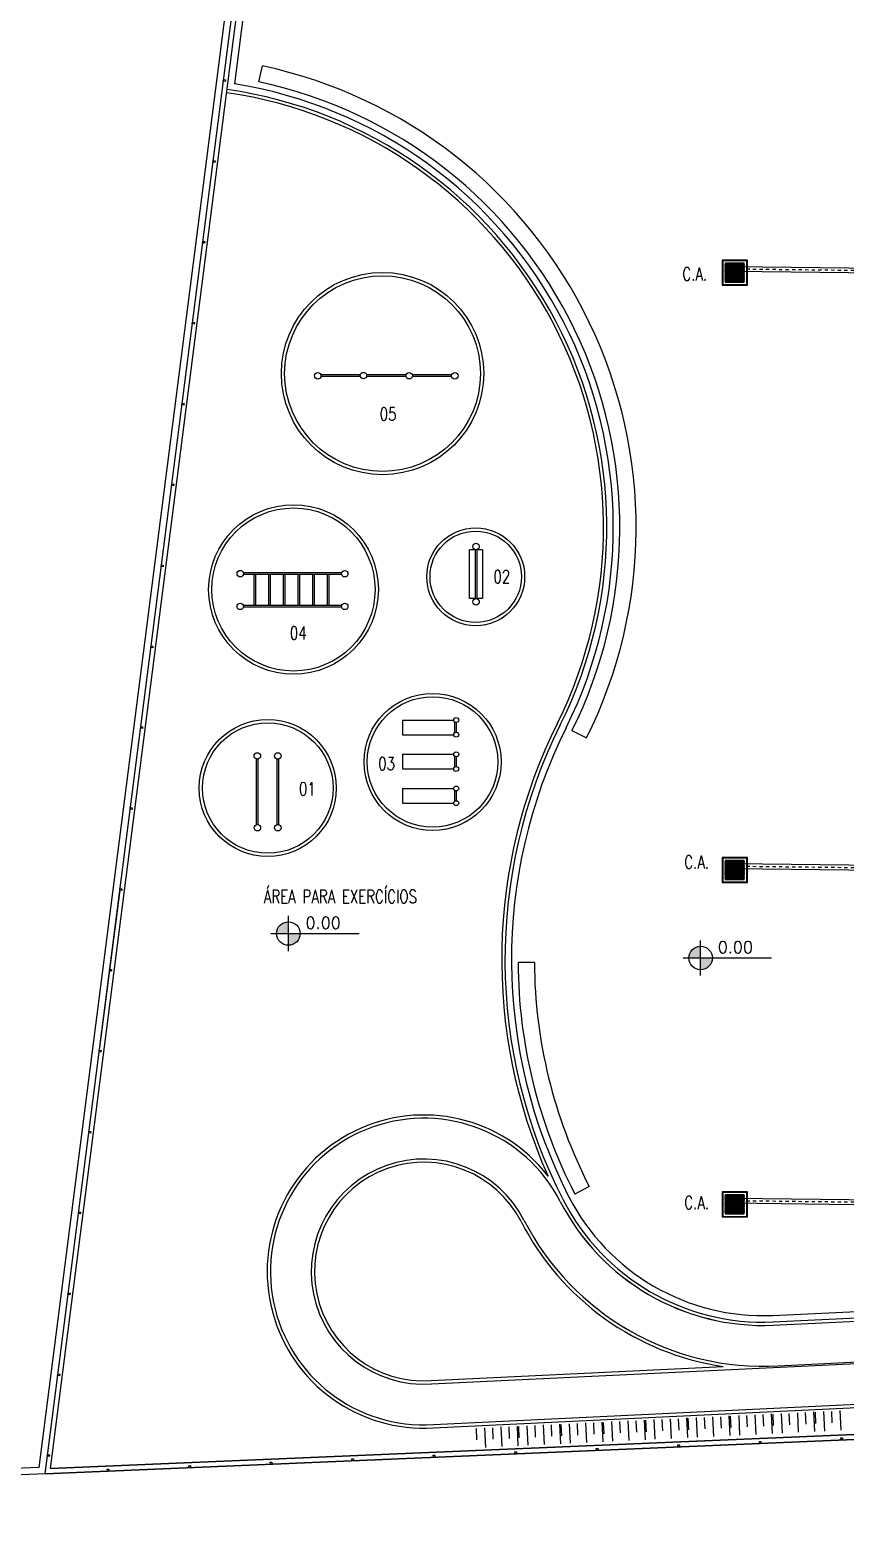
# Model space of a CAD drawing. Header units: inches. Extents: x 542650 to 544515, y 9574150 to 9574595.
# Drawn here: x 542743.42 to 542768.4, y 9574162.39 to 9574208.17 of the extents above; entities that cross this region are included whole.
import ezdxf
from ezdxf.enums import TextEntityAlignment as Align

# ---------------------------------------------------------------- set-up
doc = ezdxf.new("R2010")
doc.units = ezdxf.units.IN
doc.header["$MEASUREMENT"] = 0
doc.linetypes.add('CONTINUO', pattern=[0])
doc.linetypes.add('DASHDOT', pattern=[1, 0.5, -0.25, 0, -0.25])
for name, color, linetype in [('EIXO', 8, 'Continuous'), ('I-ARQ', 8, 'Continuous'), ('I-NORMO_ARQ', 8, 'Continuous'), ('I-NORMO_INST', 4, 'Continuous'), ('I-PLUVIAL', 90, 'Continuous')]:
    doc.layers.add(name, color=color, linetype=linetype)
doc.styles.add('50', font='ROMANS.SHX', dxfattribs={"width": 0.7, "height": 0.1})
doc.styles.add('ROMANS', font='romans', dxfattribs={"height": 0.2})

# ---------------------------------------------------------------- blocks, each defined once
blk = doc.blocks.new('*U27')
at = {"color": 2}
blk.add_wipeout([(0.079, 0.005), (0.933, -13.321), (0.774, -13.332), (-0.079, -0.005)], dxfattribs=at)
for p, q in [((0.075, 0.005), (0.928, -13.322)), ((-0.075, -0.005), (0.779, -13.331))]:
    blk.add_line(p, q)
at = {"layer": 'EIXO', "linetype": 'DASHDOT', "ltscale": 0.01}
blk.add_line((0, 0), (0.854, -13.327), dxfattribs=at)
blk = doc.blocks.new('*U139')
at = {"color": 2}
blk.add_wipeout([(0.079, 0.005), (0.945, -13.487), (0.787, -13.497), (-0.079, -0.005)], dxfattribs=at)
for p, q in [((0.075, 0.005), (0.941, -13.487)), ((-0.075, -0.005), (0.791, -13.497))]:
    blk.add_line(p, q)
at = {"layer": 'EIXO', "linetype": 'DASHDOT', "ltscale": 0.01}
blk.add_line((0, 0), (0.866, -13.492), dxfattribs=at)
blk = doc.blocks.new('CAG')
at = {"color": 2, "ltscale": 0.5}
blk.add_wipeout([(-0.302, 0.302), (-0.302, -0.302), (0.302, -0.302), (0.302, 0.302)], dxfattribs=at)
at = {"ltscale": 0.5}
blk.add_lwpolyline([(-0.4, 0.4), (-0.4, -0.4), (0.4, -0.4), (0.4, 0.4)], close=True, dxfattribs=at)
at = {"color": 8, "ltscale": 0.5}
for points in [[(-0.38, 0.38), (-0.38, -0.38), (0.38, -0.38), (0.38, 0.38)], [(-0.3, 0.3), (-0.3, -0.3), (0.3, -0.3), (0.3, 0.3)], [(-0.3, 0.26875), (0.3, 0.26875), (0.3, 0.25625), (-0.3, 0.25625)], [(-0.3, 0.23125), (0.3, 0.23125), (0.3, 0.21875), (-0.3, 0.21875)], [(-0.3, 0.19375), (0.3, 0.19375), (0.3, 0.18125), (-0.3, 0.18125)], [(-0.3, 0.15625), (0.3, 0.15625), (0.3, 0.14375), (-0.3, 0.14375)], [(-0.3, 0.11875), (0.3, 0.11875), (0.3, 0.10625), (-0.3, 0.10625)], [(-0.3, 0.08125), (0.3, 0.08125), (0.3, 0.06875), (-0.3, 0.06875)], [(-0.3, 0.04375), (0.3, 0.04375), (0.3, 0.03125), (-0.3, 0.03125)], [(-0.3, 0.00625), (0.3, 0.00625), (0.3, -0.00625), (-0.3, -0.00625)], [(-0.3, -0.03125), (0.3, -0.03125), (0.3, -0.04375), (-0.3, -0.04375)], [(-0.3, -0.06875), (0.3, -0.06875), (0.3, -0.08125), (-0.3, -0.08125)], [(-0.3, -0.10625), (0.3, -0.10625), (0.3, -0.11875), (-0.3, -0.11875)], [(-0.3, -0.14375), (0.3, -0.14375), (0.3, -0.15625), (-0.3, -0.15625)], [(-0.3, -0.18125), (0.3, -0.18125), (0.3, -0.19375), (-0.3, -0.19375)], [(-0.3, -0.21875), (0.3, -0.21875), (0.3, -0.23125), (-0.3, -0.23125)], [(-0.3, -0.25625), (0.3, -0.25625), (0.3, -0.26875), (-0.3, -0.26875)]]:
    blk.add_lwpolyline(points, close=True, dxfattribs=at)

msp = doc.modelspace()

# ---------------------------------------------------------------- hatches: boundary and pattern name
at = {"layer": 'I-ARQ'}
h = msp.add_hatch(color=256, dxfattribs=at)
h.paths.add_polyline_path([(542751.704, 9574180.463), (542751.344, 9574180.463), (542751.344, 9574180.103, 0.414214)])
h.paths.add_polyline_path([(542751.344, 9574180.823, 0.414214), (542750.984, 9574180.463), (542751.344, 9574180.463)])
h = msp.add_hatch(color=256, dxfattribs=at)
h.paths.add_polyline_path([(542764.336, 9574179.714), (542763.976, 9574179.714), (542763.976, 9574179.354, 0.414214)])
h.paths.add_polyline_path([(542763.976, 9574180.074, 0.414214), (542763.616, 9574179.714), (542763.976, 9574179.714)])

# ---------------------------------------------------------------- linework, layer by layer
for p, q in [((542743.71, 9574164.095), (542749.869, 9574212.228)), ((542743.887, 9574163.903), (542750.042, 9574212.004)), ((542744.058, 9574164.06), (542750.19, 9574211.985)), ((542750.075, 9574209.505), (542749.691, 9574206.508)), ((542750.443, 9574206.572), (542750.547, 9574207.061)), ((542749.349, 9574206.593), (542749.356, 9574206.643)), ((542749.409, 9574206.585), (542749.349, 9574206.593)), ((542749.356, 9574206.643), (542749.415, 9574206.635)), ((542749.415, 9574206.635), (542749.409, 9574206.585)), ((542749.032, 9574204.113), (542749.038, 9574204.163)), ((542749.091, 9574204.106), (542749.032, 9574204.113)), ((542749.038, 9574204.163), (542749.098, 9574204.155)), ((542749.098, 9574204.155), (542749.091, 9574204.106)), ((542748.715, 9574201.633), (542748.721, 9574201.683)), ((542748.774, 9574201.626), (542748.715, 9574201.633)), ((542748.721, 9574201.683), (542748.781, 9574201.675)), ((542748.781, 9574201.675), (542748.774, 9574201.626)), ((542748.397, 9574199.154), (542748.404, 9574199.203)), ((542748.404, 9574199.203), (542748.463, 9574199.196)), ((542748.463, 9574199.196), (542748.457, 9574199.146)), ((542748.457, 9574199.146), (542748.397, 9574199.154)), ((542753.547, 9574197.537), (542752.339, 9574197.538)), ((542753.544, 9574197.587), (542752.342, 9574197.588)), ((542754.945, 9574197.59), (542753.739, 9574197.591)), ((542754.945, 9574197.54), (542753.739, 9574197.541)), ((542756.345, 9574197.589), (542755.139, 9574197.59)), ((542756.345, 9574197.539), (542755.142, 9574197.54)), ((542748.08, 9574196.674), (542748.086, 9574196.723)), ((542748.14, 9574196.666), (542748.08, 9574196.674)), ((542748.086, 9574196.723), (542748.146, 9574196.716)), ((542748.146, 9574196.716), (542748.14, 9574196.666)), ((542747.763, 9574194.194), (542747.769, 9574194.244)), ((542747.822, 9574194.186), (542747.763, 9574194.194)), ((542747.769, 9574194.244), (542747.829, 9574194.236)), ((542747.829, 9574194.236), (542747.822, 9574194.186)), ((542757.068, 9574192.23), (542756.893, 9574192.23)), ((542756.893, 9574190.73), (542756.893, 9574192.23)), ((542757.068, 9574192.234), (542757.068, 9574190.727)), ((542757.118, 9574192.23), (542757.118, 9574190.727)), ((542757.293, 9574192.23), (542757.118, 9574192.23)), ((542757.293, 9574192.23), (542757.293, 9574190.73)), ((542747.445, 9574191.714), (542747.452, 9574191.764)), ((542747.505, 9574191.707), (542747.445, 9574191.714)), ((542747.452, 9574191.764), (542747.511, 9574191.756)), ((542747.511, 9574191.756), (542747.505, 9574191.707)), ((542752.97, 9574191.52), (542749.967, 9574191.521)), ((542752.97, 9574191.47), (542749.967, 9574191.471)), ((542750.295, 9574190.519), (542750.295, 9574191.471)), ((542750.345, 9574190.519), (542750.345, 9574191.471)), ((542750.745, 9574190.518), (542750.745, 9574191.471)), ((542750.795, 9574190.518), (542750.795, 9574191.471)), ((542751.195, 9574190.518), (542751.195, 9574191.47)), ((542751.245, 9574190.518), (542751.245, 9574191.47)), ((542751.645, 9574190.518), (542751.645, 9574191.47)), ((542751.695, 9574190.518), (542751.695, 9574191.47)), ((542752.095, 9574190.518), (542752.095, 9574191.47)), ((542752.145, 9574190.518), (542752.145, 9574191.47)), ((542752.545, 9574190.518), (542752.545, 9574191.47)), ((542752.595, 9574190.518), (542752.595, 9574191.47)), ((542752.972, 9574190.518), (542749.968, 9574190.519)), ((542757.068, 9574190.73), (542756.893, 9574190.73)), ((542757.293, 9574190.73), (542757.118, 9574190.73)), ((542752.972, 9574190.468), (542749.968, 9574190.469)), ((542747.128, 9574189.235), (542747.134, 9574189.284)), ((542747.188, 9574189.227), (542747.128, 9574189.235)), ((542747.134, 9574189.284), (542747.194, 9574189.277)), ((542747.194, 9574189.277), (542747.188, 9574189.227)), ((542754.837, 9574187.009), (542754.837, 9574186.559)), ((542754.837, 9574187.009), (542756.412, 9574187.009)), ((542756.437, 9574186.953), (542756.437, 9574186.615)), ((542756.487, 9574186.934), (542756.487, 9574186.634)), ((542746.811, 9574186.755), (542746.817, 9574186.804)), ((542746.87, 9574186.747), (542746.811, 9574186.755)), ((542746.817, 9574186.804), (542746.877, 9574186.797)), ((542746.877, 9574186.797), (542746.87, 9574186.747)), ((542754.837, 9574186.559), (542756.412, 9574186.559)), ((542760.034, 9574186.686), (542760.481, 9574186.463)), ((542754.837, 9574185.959), (542754.837, 9574185.509)), ((542754.837, 9574185.959), (542756.412, 9574185.959)), ((542750.369, 9574183.806), (542750.369, 9574185.809)), ((542750.419, 9574183.806), (542750.419, 9574185.809)), ((542750.998, 9574183.808), (542750.998, 9574185.811)), ((542751.048, 9574183.808), (542751.048, 9574185.811)), ((542754.837, 9574185.509), (542756.412, 9574185.509)), ((542756.437, 9574185.903), (542756.437, 9574185.565)), ((542756.487, 9574185.884), (542756.487, 9574185.584)), ((542754.837, 9574184.909), (542754.837, 9574184.459)), ((542754.837, 9574184.909), (542756.412, 9574184.909)), ((542756.437, 9574184.853), (542756.437, 9574184.515)), ((542756.487, 9574184.834), (542756.487, 9574184.534)), ((542746.494, 9574184.275), (542746.5, 9574184.325)), ((542746.553, 9574184.267), (542746.494, 9574184.275)), ((542746.5, 9574184.325), (542746.559, 9574184.317)), ((542746.559, 9574184.317), (542746.553, 9574184.267)), ((542754.837, 9574184.459), (542756.412, 9574184.459)), ((542746.176, 9574181.795), (542745.548, 9574176.885)), ((542746.176, 9574181.795), (542746.183, 9574181.845)), ((542746.236, 9574181.788), (542746.176, 9574181.795)), ((542746.183, 9574181.845), (542746.242, 9574181.837)), ((542746.242, 9574181.837), (542746.236, 9574181.788)), ((542751.344, 9574179.923), (542751.344, 9574181.003)), ((542750.804, 9574180.463), (542753.517, 9574180.463)), ((542763.976, 9574179.174), (542763.976, 9574180.254)), ((542758.881, 9574179.575), (542758.381, 9574179.572)), ((542763.436, 9574179.714), (542766.148, 9574179.714)), ((542745.859, 9574179.315), (542745.865, 9574179.365)), ((542745.918, 9574179.308), (542745.859, 9574179.315)), ((542745.865, 9574179.365), (542745.925, 9574179.357)), ((542745.925, 9574179.357), (542745.918, 9574179.308)), ((542745.542, 9574176.836), (542745.548, 9574176.885)), ((542745.601, 9574176.828), (542745.542, 9574176.836)), ((542745.548, 9574176.885), (542745.608, 9574176.878)), ((542745.608, 9574176.878), (542745.601, 9574176.828)), ((542745.224, 9574174.356), (542745.231, 9574174.405)), ((542745.284, 9574174.348), (542745.224, 9574174.356)), ((542745.231, 9574174.405), (542745.29, 9574174.398)), ((542745.29, 9574174.398), (542745.284, 9574174.348)), ((542766.184, 9574168.755), (542864.761, 9574173.573)), ((542766.193, 9574168.555), (542864.771, 9574173.373)), ((542766.198, 9574168.455), (542864.905, 9574173.279)), ((542766.198, 9574168.455), (542864.805, 9574173.274)), ((542760.564, 9574172.707), (542760.119, 9574172.478)), ((542744.907, 9574171.876), (542744.913, 9574171.926)), ((542744.967, 9574171.868), (542744.907, 9574171.876)), ((542744.913, 9574171.926), (542744.973, 9574171.918)), ((542744.973, 9574171.918), (542744.967, 9574171.868)), ((542755.725, 9574166.658), (542864.762, 9574171.922)), ((542766.355, 9574167.211), (542864.943, 9574172.029)), ((542743.887, 9574163.903), (542895.663, 9574170.36)), ((542895.663, 9574170.36), (542743.887, 9574163.903)), ((542744.058, 9574164.06), (542895.508, 9574170.504)), ((542895.508, 9574170.504), (542744.058, 9574164.06)), ((542755.787, 9574165.41), (542864.813, 9574170.673)), ((542755.792, 9574165.31), (542864.818, 9574170.573)), ((542744.59, 9574169.396), (542744.596, 9574169.446)), ((542744.596, 9574169.446), (542744.656, 9574169.438)), ((542744.656, 9574169.438), (542744.649, 9574169.389)), ((542744.649, 9574169.389), (542744.59, 9574169.396)), ((542755.72, 9574166.758), (542764.666, 9574167.19)), ((542744.272, 9574166.916), (542744.279, 9574166.966)), ((542744.332, 9574166.909), (542744.272, 9574166.916)), ((542744.279, 9574166.966), (542744.338, 9574166.958)), ((542744.338, 9574166.958), (542744.332, 9574166.909)), ((542766.94, 9574165.775), (542766.969, 9574165.174)), ((542767.183, 9574165.777), (542767.2, 9574165.427)), ((542767.439, 9574165.8), (542767.468, 9574165.198)), ((542767.483, 9574165.792), (542767.5, 9574165.441)), ((542767.739, 9574165.814), (542767.768, 9574165.212)), ((542767.982, 9574165.816), (542767.999, 9574165.465)), ((542768.238, 9574165.838), (542768.268, 9574165.237)), ((542757.351, 9574165.313), (542757.38, 9574164.711)), ((542757.594, 9574165.314), (542757.611, 9574164.964)), ((542757.851, 9574165.337), (542757.88, 9574164.735)), ((542758.094, 9574165.339), (542758.111, 9574164.988)), ((542758.35, 9574165.361), (542758.379, 9574164.759)), ((542758.393, 9574165.353), (542758.41, 9574165.002)), ((542758.65, 9574165.375), (542758.679, 9574164.774)), ((542758.893, 9574165.377), (542758.91, 9574165.026)), ((542759.149, 9574165.399), (542759.178, 9574164.798)), ((542759.392, 9574165.401), (542759.409, 9574165.05)), ((542759.648, 9574165.423), (542759.678, 9574164.822)), ((542759.692, 9574165.416), (542759.709, 9574165.065)), ((542759.948, 9574165.438), (542759.977, 9574164.836)), ((542760.191, 9574165.44), (542760.208, 9574165.089)), ((542760.448, 9574165.462), (542760.477, 9574164.86)), ((542760.691, 9574165.464), (542760.708, 9574165.113)), ((542760.947, 9574165.486), (542760.976, 9574164.885)), ((542760.99, 9574165.478), (542761.007, 9574165.128)), ((542761.247, 9574165.501), (542761.276, 9574164.899)), ((542761.49, 9574165.502), (542761.507, 9574165.152)), ((542761.746, 9574165.525), (542761.775, 9574164.923)), ((542761.989, 9574165.527), (542762.006, 9574165.176)), ((542762.245, 9574165.549), (542762.274, 9574164.947)), ((542762.289, 9574165.541), (542762.306, 9574165.19)), ((542762.545, 9574165.563), (542762.574, 9574164.962)), ((542762.788, 9574165.565), (542762.805, 9574165.214)), ((542763.045, 9574165.587), (542763.074, 9574164.986)), ((542763.288, 9574165.589), (542763.305, 9574165.239)), ((542763.544, 9574165.612), (542763.573, 9574165.01)), ((542763.587, 9574165.604), (542763.604, 9574165.253)), ((542763.844, 9574165.626), (542763.873, 9574165.024)), ((542764.087, 9574165.628), (542764.104, 9574165.277)), ((542764.343, 9574165.65), (542764.372, 9574165.049)), ((542764.586, 9574165.652), (542764.603, 9574165.301)), ((542764.842, 9574165.674), (542764.871, 9574165.073)), ((542764.886, 9574165.666), (542764.903, 9574165.316)), ((542765.142, 9574165.689), (542765.171, 9574165.087)), ((542765.385, 9574165.69), (542765.402, 9574165.34)), ((542765.641, 9574165.713), (542765.671, 9574165.111)), ((542765.885, 9574165.715), (542765.902, 9574165.364)), ((542766.141, 9574165.737), (542766.17, 9574165.135)), ((542766.184, 9574165.729), (542766.201, 9574165.378)), ((542766.441, 9574165.751), (542766.47, 9574165.15)), ((542766.684, 9574165.753), (542766.701, 9574165.402)), ((542757.095, 9574165.29), (542757.112, 9574164.94)), ((542765.776, 9574164.894), (542765.826, 9574164.896)), ((542765.779, 9574164.834), (542765.776, 9574164.894)), ((542765.826, 9574164.896), (542765.828, 9574164.836)), ((542768.274, 9574165), (542768.324, 9574165.002)), ((542768.276, 9574164.94), (542768.274, 9574165)), ((542768.326, 9574164.942), (542768.276, 9574164.94)), ((542768.324, 9574165.002), (542768.326, 9574164.942)), ((542743.955, 9574164.437), (542743.961, 9574164.486)), ((542744.015, 9574164.429), (542743.955, 9574164.437)), ((542743.961, 9574164.486), (542744.021, 9574164.479)), ((542744.021, 9574164.479), (542744.015, 9574164.429)), ((542755.785, 9574164.469), (542755.835, 9574164.471)), ((542755.788, 9574164.409), (542755.785, 9574164.469)), ((542755.838, 9574164.411), (542755.788, 9574164.409)), ((542755.835, 9574164.471), (542755.838, 9574164.411)), ((542758.283, 9574164.575), (542758.333, 9574164.577)), ((542758.285, 9574164.515), (542758.283, 9574164.575)), ((542758.335, 9574164.517), (542758.285, 9574164.515)), ((542758.333, 9574164.577), (542758.335, 9574164.517)), ((542760.78, 9574164.681), (542760.83, 9574164.684)), ((542760.783, 9574164.621), (542760.78, 9574164.681)), ((542760.833, 9574164.624), (542760.783, 9574164.621)), ((542760.83, 9574164.684), (542760.833, 9574164.624)), ((542763.278, 9574164.788), (542763.328, 9574164.79)), ((542763.281, 9574164.728), (542763.278, 9574164.788)), ((542763.331, 9574164.73), (542763.281, 9574164.728)), ((542763.328, 9574164.79), (542763.331, 9574164.73)), ((542765.828, 9574164.836), (542765.779, 9574164.834)), ((542743.71, 9574164.095), (542708.735, 9574162.607)), ((542745.794, 9574164.044), (542745.844, 9574164.046)), ((542745.797, 9574163.984), (542745.794, 9574164.044)), ((542745.847, 9574163.986), (542745.797, 9574163.984)), ((542745.844, 9574164.046), (542745.847, 9574163.986)), ((542748.292, 9574164.15), (542748.342, 9574164.152)), ((542748.294, 9574164.09), (542748.292, 9574164.15)), ((542748.344, 9574164.092), (542748.294, 9574164.09)), ((542748.342, 9574164.152), (542748.344, 9574164.092)), ((542750.79, 9574164.256), (542750.839, 9574164.258)), ((542750.792, 9574164.196), (542750.79, 9574164.256)), ((542750.842, 9574164.199), (542750.792, 9574164.196)), ((542750.839, 9574164.258), (542750.842, 9574164.199)), ((542753.287, 9574164.363), (542753.337, 9574164.365)), ((542753.29, 9574164.303), (542753.287, 9574164.363)), ((542753.34, 9574164.305), (542753.29, 9574164.303)), ((542753.337, 9574164.365), (542753.34, 9574164.305))]:
    msp.add_line(p, q, dxfattribs=at)
at = {"layer": 'I-ARQ', "linetype": 'CONTINUO'}
msp.add_line((542743.887, 9574163.903), (542708.305, 9574162.389), dxfattribs=at)
at = {"layer": 'I-ARQ'}
for centre, radius in [((542754.229, 9574197.63), 3.1), ((542754.229, 9574197.63), 3), ((542752.242, 9574197.563), 0.1), ((542753.642, 9574197.567), 0.1), ((542755.042, 9574197.565), 0.1), ((542756.442, 9574197.563), 0.1), ((542751.5, 9574191.011), 2.6), ((542751.5, 9574191.011), 2.5), ((542757.084, 9574191.401), 1.5), ((542757.084, 9574191.401), 1.4), ((542757.093, 9574192.33), 0.1), ((542749.87, 9574191.496), 0.1), ((542753.07, 9574191.495), 0.1), ((542749.87, 9574190.493), 0.1), ((542753.07, 9574190.493), 0.1), ((542757.093, 9574190.63), 0.1), ((542755.761, 9574185.724), 2.1), ((542755.761, 9574185.724), 2), ((542750.711, 9574184.923), 2.1), ((542750.711, 9574184.923), 2), ((542756.487, 9574187.009), 0.075), ((542756.487, 9574186.559), 0.075), ((542750.392, 9574185.908), 0.1), ((542751.023, 9574185.908), 0.1), ((542756.487, 9574185.959), 0.075), ((542756.487, 9574185.509), 0.075), ((542756.487, 9574184.909), 0.075), ((542756.487, 9574184.459), 0.075), ((542750.394, 9574183.708), 0.1), ((542751.023, 9574183.708), 0.1), ((542751.344, 9574180.463), 0.36), ((542763.976, 9574179.714), 0.36)]:
    msp.add_circle(centre, radius, dxfattribs=at)
for centre, radius, start, end in [((542747.54, 9574192.916), 14.461, 333.4943, 78), ((542747.54, 9574192.916), 13.761, 333.4943, 81.0066), ((542747.54, 9574192.916), 13.961, 333.4943, 78), ((542747.54, 9574192.916), 13.461, 333.4943, 81.8202), ((542747.54, 9574192.916), 13.561, 333.4943, 81.8267), ((542774.109, 9574179.666), 16.228, 153.4943, 204.1703), ((542774.109, 9574179.666), 16.128, 153.4943, 207.195), ((542774.109, 9574179.666), 15.928, 153.4943, 207.195), ((542774.109, 9574179.666), 15.228, 153.4943, 153.5062), ((542774.109, 9574179.666), 15.728, 180.3446, 207.195), ((542774.109, 9574179.666), 15.228, 180.3446, 207.195), ((542755.494, 9574170.101), 4.8, 37.4766, 273.5788), ((542755.494, 9574170.101), 4.7, 27.195, 273.5788), ((542755.494, 9574170.101), 3.45, 27.195, 273.832), ((542755.494, 9574170.101), 3.35, 27.195, 273.832), ((542765.901, 9574175.449), 7, 207.195, 272.4359), ((542765.901, 9574175.448), 7, 207.195, 272.4359), ((542765.901, 9574175.449), 6.9, 207.195, 272.4359), ((542765.901, 9574175.449), 6.7, 207.195, 272.4359), ((542765.901, 9574175.448), 8.35, 207.195, 261.4969), ((542765.901, 9574175.448), 8.25, 207.195, 273.1602)]:
    msp.add_arc(centre, radius, start, end, dxfattribs=at)

# ---------------------------------------------------------------- block references
at = {"layer": 'I-PLUVIAL', "xscale": -1, "rotation": 92.98698433023402}
for p in [(542764.979, 9574200.842), (542764.979, 9574182.532)]:
    msp.add_blockref('*U27', p, dxfattribs=at)

# ---------------------------------------------------------------- texts
at = {"layer": 'I-ARQ', "style": 'ROMANS', "width": 1}
for p in [(542751.87, 9574180.611), (542764.502, 9574179.862)]:
    msp.add_attdef('0.00', p, '', height=0.36, dxfattribs=at)
at = {"layer": 'I-NORMO_ARQ', "style": 'ROMANS', "width": 0.75}
for s, p in [('05', (542754.399, 9574196.389)), ('02', (542757.884, 9574191.405)), ('04', (542751.645, 9574189.678)), ('03', (542754.353, 9574185.673)), ('01', (542751.925, 9574184.898)), ('ÁREA PARA EXERCÍCIOS', (542752.938, 9574181.599))]:
    msp.add_text(s, height=0.4, dxfattribs=at).set_placement(p, align=Align.MIDDLE_CENTER)
at = {"layer": 'I-NORMO_INST', "style": '50', "width": 0.75}
for p in [(542763.417, 9574200.481, 0.068), (542763.476, 9574182.454, 0.068), (542763.476, 9574172.017, 0.068)]:
    msp.add_text('C.A.', height=0.4, dxfattribs=at).set_placement(p)

# ---------------------------------------------------------------- next in the draw order: block references
at = {"layer": 'I-PLUVIAL', "xscale": 0.963779528525265, "yscale": 0.9637795422459021, "zscale": 0.963779528525265}
for p in [(542765.022, 9574200.723), (542765.022, 9574182.412)]:
    msp.add_blockref('CAG', p, dxfattribs=at)
at = {"layer": 'I-PLUVIAL', "xscale": -1, "rotation": 92.98698433023402}
msp.add_blockref('*U139', (542764.979, 9574172.279), dxfattribs=at)

# ---------------------------------------------------------------- next in the draw order: block references
at = {"layer": 'I-PLUVIAL', "xscale": 0.963779528525265, "yscale": 0.9637795422459021, "zscale": 0.963779528525265}
msp.add_blockref('CAG', (542765.022, 9574172.16), dxfattribs=at)

doc.saveas('drawing.dxf')
